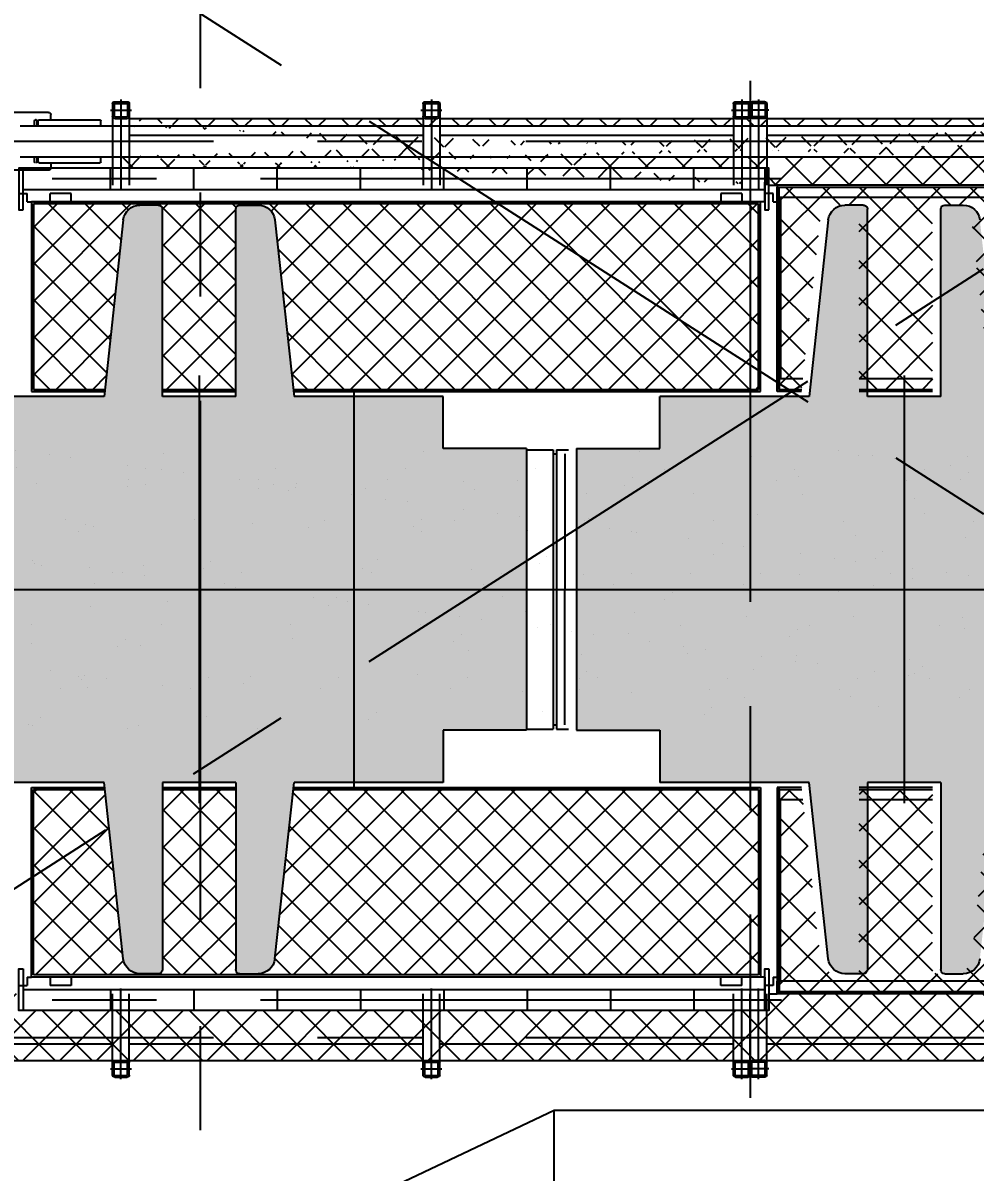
# Model space of a CAD drawing. Header units: millimetres. Extents: x -5 to 1510635, y -6 to 71285.
# Drawn here: x 263222 to 265507, y 32909 to 35668 of the extents above; entities that cross this region are included whole.
import ezdxf

# ---------------------------------------------------------------- set-up
doc = ezdxf.new("R2010")
doc.units = ezdxf.units.MM
doc.header["$LTSCALE"] = 1000
doc.linetypes.add('CENTER', pattern=[2, 1.25, -0.25, 0.25, -0.25])
doc.linetypes.add('PHANTOM', pattern=[2.5, 1.25, -0.25, 0.25, -0.25, 0.25, -0.25])
for name, color, linetype in [('1', 1, 'CENTER'), ('MP-1', 1, 'CENTER'), ('MP-2', 42, 'Continuous'), ('MP-3', 3, 'Continuous'), ('MP-5', 5, 'PHANTOM'), ('MP-7', 7, 'Continuous'), ('MP-8', 8, 'Continuous')]:
    doc.layers.add(name, color=color, linetype=linetype)
doc.dimstyles.new('MPS2', dxfattribs={"dimscale": 100, "dimtxt": 3, "dimasz": 3, "dimexe": 1, "dimexo": 1, "dimgap": 1, "dimtad": 1, "dimzin": 12, "dimdsep": 46, "dimtxsty": 'Standard', "dimcen": 1, "dimclrd": 1, "dimclre": 1, "dimclrt": 7, "dimazin": 2, "dimtfac": 1, "dimtmove": 0, "dimatfit": 3, "dimfxl": 1, "dimarcsym": 0})

# ---------------------------------------------------------------- blocks, each defined once
blk = doc.blocks.new('*X11')
at = {"color": 0}
for p, q in [((4685.3, 9323.1), (4685.3, 9323.1)), ((4941.1, 9321.9), (4941.1, 9321.9)), ((5566.1, 9316), (5566.1, 9316)), ((4674.1, 9279.3), (4674.1, 9279.3)), ((4985.5, 9279.9), (4985.5, 9279.9)), ((5297, 9280.5), (5297, 9280.5)), ((5519, 9270.8), (5519, 9270.8)), ((5571.1, 9277.6), (5571.1, 9277.6)), ((4716.3, 9252.5), (4716.3, 9252.5)), ((4846.9, 9248.6), (4846.9, 9248.6)), ((5027.7, 9253), (5027.7, 9253)), ((5247, 9245.2), (5247, 9245.2)), ((5339.1, 9253.6), (5339.1, 9253.6)), ((5383.2, 9252.9), (5383.2, 9252.9)), ((4820.6, 9229.4), (4820.6, 9229.4)), ((5082.3, 9232.7), (5082.3, 9232.7)), ((5114, 9217.5), (5114, 9217.5)), ((5249.9, 9235.4), (5249.9, 9235.4)), ((5265.5, 9228.3), (5265.5, 9228.3)), ((5301.9, 9242.2), (5301.9, 9242.2)), ((5338.1, 9231.5), (5338.1, 9231.5)), ((4980.7, 9199.9), (4980.7, 9199.9)), ((5032.7, 9206.8), (5032.7, 9206.8)), ((4711.5, 9164.5), (4711.5, 9164.5)), ((4763.6, 9171.3), (4763.6, 9171.3)), ((4844.9, 9182), (4844.9, 9182)), ((4868.1, 9155.7), (4868.1, 9155.7)), ((4946.4, 9157.4), (4946.4, 9157.4)), ((4964.9, 9140.5), (4964.9, 9140.5)), ((5179.5, 9156.3), (5179.5, 9156.3)), ((5217.5, 9139), (5217.5, 9139)), ((5352.5, 9148.6), (5352.5, 9148.6)), ((5490.9, 9156.9), (5490.9, 9156.9)), ((4691.6, 9130.5), (4691.6, 9130.5)), ((4947.4, 9129.2), (4947.4, 9129.2)), ((4645.8, 9069.6), (4645.8, 9069.6)), ((4664.2, 9052.7), (4664.2, 9052.7)), ((5051.9, 9060.8), (5051.9, 9060.8)), ((5452, 9057.4), (5452, 9057.4)), ((4754.9, 9028.9), (4754.9, 9028.9)), ((4826.9, 9036.7), (4826.9, 9036.7)), ((5066.3, 9029.5), (5066.3, 9029.5)), ((5088.6, 9040), (5088.6, 9040)), ((5377.7, 9030), (5377.7, 9030)), ((5470.4, 9040.5), (5470.4, 9040.5)), ((4797.1, 9002.1), (4797.1, 9002.1)), ((5108.5, 9002.6), (5108.5, 9002.6)), ((5394.1, 8995.4), (5394.1, 8995.4)), ((5419.9, 9003.2), (5419.9, 9003.2)), ((5475.4, 9006.1), (5475.4, 9006.1)), ((4751.2, 8973), (4751.2, 8973)), ((5151.4, 8969.6), (5151.4, 8969.6)), ((5206.2, 8970.7), (5206.2, 8970.7)), ((5342.1, 8988.6), (5342.1, 8988.6)), ((5072.9, 8953.1), (5072.9, 8953.1)), ((5124.9, 8960), (5124.9, 8960)), ((5169.8, 8952.7), (5169.8, 8952.7)), ((5557.4, 8960.7), (5557.4, 8960.7)), ((4697.9, 8937.8), (4697.9, 8937.8)), ((4803.7, 8917.7), (4803.7, 8917.7)), ((4855.8, 8924.6), (4855.8, 8924.6)), ((4937.1, 8935.3), (4937.1, 8935.3)), ((4953.7, 8936.6), (4953.7, 8936.6)), ((4637.5, 8904.8), (4637.5, 8904.8)), ((4667.9, 8899.8), (4667.9, 8899.8)), ((4948.9, 8905.3), (4948.9, 8905.3)), ((5260.3, 8905.9), (5260.3, 8905.9)), ((5571.7, 8906.5), (5571.7, 8906.5)), ((4850.8, 8881.8), (4850.8, 8881.8)), ((4869.2, 8864.9), (4869.2, 8864.9)), ((5256.8, 8873), (5256.8, 8873)), ((4833.2, 8844), (4833.2, 8844)), ((4835.7, 8778.5), (4835.7, 8778.5)), ((4956.2, 8785.2), (4956.2, 8785.2)), ((5147.1, 8779.1), (5147.1, 8779.1)), ((5356.4, 8781.8), (5356.4, 8781.8)), ((5458.5, 8779.6), (5458.5, 8779.6)), ((4877.8, 8751.6), (4877.8, 8751.6)), ((5189.2, 8752.2), (5189.2, 8752.2)), ((5374.8, 8764.9), (5374.8, 8764.9)), ((5500.7, 8752.8), (5500.7, 8752.8)), ((5567.6, 8759.4), (5567.6, 8759.4)), ((4704.2, 8745.1), (4704.2, 8745.1)), ((4655.6, 8697.4), (4655.6, 8697.4)), ((5055.7, 8694), (5055.7, 8694)), ((5074.2, 8677.1), (5074.2, 8677.1)), ((5461.8, 8685.2), (5461.8, 8685.2)), ((5341, 8655.5), (5341, 8655.5))]:
    blk.add_line(p, q, dxfattribs=at)
blk = doc.blocks.new('*X10')
at = {"color": 0}
for p, q in [((3635.9, 9308), (3635.9, 9308)), ((3811.8, 9304.9), (3811.8, 9304.9)), ((3863.8, 9311.8), (3863.8, 9311.8)), ((3897.7, 9311.3), (3897.7, 9311.3)), ((3945.1, 9322.5), (3945.1, 9322.5)), ((4153.5, 9310.1), (4153.5, 9310.1)), ((4423.6, 9319.8), (4423.6, 9319.8)), ((3675.9, 9287.1), (3675.9, 9287.1)), ((3739.9, 9277.6), (3739.9, 9277.6)), ((4051.3, 9278.2), (4051.3, 9278.2)), ((4362.7, 9278.8), (4362.7, 9278.8)), ((3634.7, 9269.7), (3634.7, 9269.7)), ((3653.1, 9252.8), (3653.1, 9252.8)), ((3782.1, 9250.8), (3782.1, 9250.8)), ((4040.7, 9260.9), (4040.7, 9260.9)), ((4093.5, 9251.3), (4093.5, 9251.3)), ((4404.9, 9251.9), (4404.9, 9251.9)), ((4440.8, 9257.5), (4440.8, 9257.5)), ((4032.9, 9217.5), (4032.9, 9217.5)), ((4294.7, 9220.9), (4294.7, 9220.9)), ((4459.3, 9240.6), (4459.3, 9240.6)), ((4550.5, 9219.7), (4550.5, 9219.7)), ((3762.8, 9207.8), (3762.8, 9207.8)), ((3740.1, 9173.1), (3740.1, 9173.1)), ((4140.2, 9169.7), (4140.2, 9169.7)), ((4546.3, 9160.8), (4546.3, 9160.8)), ((3622.5, 9153.5), (3622.5, 9153.5)), ((3933.9, 9154), (3933.9, 9154)), ((4158.7, 9152.8), (4158.7, 9152.8)), ((4245.3, 9154.6), (4245.3, 9154.6)), ((4494.4, 9135.9), (4494.4, 9135.9)), ((4556.7, 9155.2), (4556.7, 9155.2)), ((4575.7, 9146.6), (4575.7, 9146.6)), ((3642.2, 9115.3), (3642.2, 9115.3)), ((3904, 9118.6), (3904, 9118.6)), ((4159.8, 9117.4), (4159.8, 9117.4)), ((4306.5, 9111.2), (4306.5, 9111.2)), ((4429.9, 9127.1), (4429.9, 9127.1)), ((4442.3, 9129), (4442.3, 9129)), ((3839.6, 9081.9), (3839.6, 9081.9)), ((4173.1, 9093.6), (4173.1, 9093.6)), ((4225.2, 9100.5), (4225.2, 9100.5)), ((3858.1, 9065), (3858.1, 9065)), ((3904, 9058.2), (3904, 9058.2)), ((3956, 9065), (3956, 9065)), ((4037.3, 9075.7), (4037.3, 9075.7)), ((4245.7, 9073.1), (4245.7, 9073.1)), ((3634.8, 9022.7), (3634.8, 9022.7)), ((3686.8, 9029.6), (3686.8, 9029.6)), ((3768.1, 9040.3), (3768.1, 9040.3)), ((3820.6, 9027.2), (3820.6, 9027.2)), ((4039.2, 9024.9), (4039.2, 9024.9)), ((4132.1, 9027.8), (4132.1, 9027.8)), ((4301, 9028.2), (4301, 9028.2)), ((4443.5, 9028.3), (4443.5, 9028.3)), ((4556.8, 9027), (4556.8, 9027)), ((3769.1, 9015.1), (3769.1, 9015.1)), ((3862.8, 9000.4), (3862.8, 9000.4)), ((4174.2, 9000.9), (4174.2, 9000.9)), ((4485.6, 9001.5), (4485.6, 9001.5)), ((3945.1, 8985.3), (3945.1, 8985.3)), ((4345.2, 8981.9), (4345.2, 8981.9)), ((4363.6, 8965), (4363.6, 8965)), ((3648.5, 8922.6), (3648.5, 8922.6)), ((3910.3, 8925.9), (3910.3, 8925.9)), ((4166.1, 8924.7), (4166.1, 8924.7)), ((4436.2, 8934.4), (4436.2, 8934.4)), ((3644.4, 8897.5), (3644.4, 8897.5)), ((3703.2, 8903.1), (3703.2, 8903.1)), ((4014.6, 8903.6), (4014.6, 8903.6)), ((4044.6, 8894.1), (4044.6, 8894.1)), ((4326, 8904.2), (4326, 8904.2)), ((4450.6, 8885.3), (4450.6, 8885.3)), ((4586.6, 8889.1), (4586.6, 8889.1)), ((4063, 8877.2), (4063, 8877.2)), ((4398.7, 8864.4), (4398.7, 8864.4)), ((4534.5, 8882.3), (4534.5, 8882.3)), ((4045.5, 8832.2), (4045.5, 8832.2)), ((4129.5, 8828.9), (4129.5, 8828.9)), ((4265.3, 8846.8), (4265.3, 8846.8)), ((4307.3, 8835.5), (4307.3, 8835.5)), ((4317.4, 8853.7), (4317.4, 8853.7)), ((4563.1, 8834.3), (4563.1, 8834.3)), ((3744, 8806.3), (3744, 8806.3)), ((3775.4, 8822.5), (3775.4, 8822.5)), ((3996.2, 8811.4), (3996.2, 8811.4)), ((4048.2, 8818.2), (4048.2, 8818.2)), ((3727, 8775.9), (3727, 8775.9)), ((3762.4, 8789.4), (3762.4, 8789.4)), ((3779, 8782.8), (3779, 8782.8)), ((3860.3, 8793.5), (3860.3, 8793.5)), ((3901.4, 8776.8), (3901.4, 8776.8)), ((4150, 8797.5), (4150, 8797.5)), ((4212.8, 8777.4), (4212.8, 8777.4)), ((4524.2, 8777.9), (4524.2, 8777.9)), ((4550.2, 8794.1), (4550.2, 8794.1)), ((4568.6, 8777.2), (4568.6, 8777.2)), ((3632.2, 8749.4), (3632.2, 8749.4)), ((3943.6, 8749.9), (3943.6, 8749.9)), ((4255, 8750.5), (4255, 8750.5)), ((4566.4, 8751.1), (4566.4, 8751.1)), ((3654.8, 8729.9), (3654.8, 8729.9)), ((3916.6, 8733.3), (3916.6, 8733.3)), ((4172.4, 8732), (4172.4, 8732)), ((4442.5, 8741.8), (4442.5, 8741.8)), ((3849.4, 8709.7), (3849.4, 8709.7)), ((4249.6, 8706.3), (4249.6, 8706.3)), ((4268, 8689.4), (4268, 8689.4))]:
    blk.add_line(p, q, dxfattribs=at)
blk = doc.blocks.new('*X12')
at = {"color": 0}
for p, q in [((5788.2, 9306.2), (5788.2, 9306.2)), ((5840.3, 9313.1), (5840.3, 9313.1)), ((5921.6, 9323.8), (5921.6, 9323.8)), ((5953.7, 9324.1), (5953.7, 9324.1)), ((6353.8, 9320.7), (6353.8, 9320.7)), ((6372.3, 9303.8), (6372.3, 9303.8)), ((5608.4, 9281), (5608.4, 9281)), ((5652.4, 9288.3), (5652.4, 9288.3)), ((5919.8, 9281.6), (5919.8, 9281.6)), ((6231.2, 9282.2), (6231.2, 9282.2)), ((5650.5, 9254.2), (5650.5, 9254.2)), ((5870, 9244.6), (5870, 9244.6)), ((5962, 9254.7), (5962, 9254.7)), ((6125.8, 9243.3), (6125.8, 9243.3)), ((6273.4, 9255.3), (6273.4, 9255.3)), ((6395.9, 9253.1), (6395.9, 9253.1)), ((5608.2, 9241.2), (5608.2, 9241.2)), ((5653.1, 9236.3), (5653.1, 9236.3)), ((6053.2, 9232.9), (6053.2, 9232.9)), ((6071.7, 9216), (6071.7, 9216)), ((6459.3, 9224.1), (6459.3, 9224.1)), ((5735.1, 9141.1), (5735.1, 9141.1)), ((5752.6, 9145.1), (5752.6, 9145.1)), ((5802.4, 9157.4), (5802.4, 9157.4)), ((6005.2, 9150.8), (6005.2, 9150.8)), ((6113.8, 9158), (6113.8, 9158)), ((6158.7, 9136.3), (6158.7, 9136.3)), ((6266.9, 9154.2), (6266.9, 9154.2)), ((6425.2, 9158.6), (6425.2, 9158.6)), ((6470.8, 9137.2), (6470.8, 9137.2)), ((5771, 9128.2), (5771, 9128.2)), ((6282.9, 9112.4), (6282.9, 9112.4)), ((6418.8, 9130.3), (6418.8, 9130.3)), ((6013.8, 9077), (6013.8, 9077)), ((6149.6, 9094.9), (6149.6, 9094.9)), ((6201.6, 9101.7), (6201.6, 9101.7)), ((5876.3, 9051.9), (5876.3, 9051.9)), ((5880.4, 9059.5), (5880.4, 9059.5)), ((5932.5, 9066.3), (5932.5, 9066.3)), ((6132.1, 9050.7), (6132.1, 9050.7)), ((6402.2, 9060.4), (6402.2, 9060.4)), ((5611.2, 9024), (5611.2, 9024)), ((5614.5, 9048.6), (5614.5, 9048.6)), ((5663.3, 9030.9), (5663.3, 9030.9)), ((5689.1, 9030.6), (5689.1, 9030.6)), ((5744.6, 9041.6), (5744.6, 9041.6)), ((5858, 9048.5), (5858, 9048.5)), ((6000.5, 9031.2), (6000.5, 9031.2)), ((6258.2, 9045.1), (6258.2, 9045.1)), ((6276.6, 9028.2), (6276.6, 9028.2)), ((6312, 9031.7), (6312, 9031.7)), ((5731.3, 9003.7), (5731.3, 9003.7)), ((6042.7, 9004.3), (6042.7, 9004.3)), ((6354.1, 9004.9), (6354.1, 9004.9)), ((5741.4, 8948.4), (5741.4, 8948.4)), ((5957.6, 8957.3), (5957.6, 8957.3)), ((5976, 8940.4), (5976, 8940.4)), ((6011.5, 8958.1), (6011.5, 8958.1)), ((6273.2, 8961.5), (6273.2, 8961.5)), ((6363.6, 8948.5), (6363.6, 8948.5)), ((5883.1, 8907), (5883.1, 8907)), ((6194.5, 8907.6), (6194.5, 8907.6)), ((5657, 8869.5), (5657, 8869.5)), ((5882.6, 8859.2), (5882.6, 8859.2)), ((6063, 8860.7), (6063, 8860.7)), ((6138.4, 8858), (6138.4, 8858)), ((6375.1, 8865.7), (6375.1, 8865.7)), ((6408.5, 8867.7), (6408.5, 8867.7)), ((6463.2, 8857.3), (6463.2, 8857.3)), ((5620.8, 8855.9), (5620.8, 8855.9)), ((5675.4, 8852.7), (5675.4, 8852.7)), ((6106, 8830.2), (6106, 8830.2)), ((6241.8, 8848.1), (6241.8, 8848.1)), ((6293.8, 8855), (6293.8, 8855)), ((6481.6, 8840.4), (6481.6, 8840.4)), ((5972.6, 8812.7), (5972.6, 8812.7)), ((6024.7, 8819.5), (6024.7, 8819.5)), ((5703.4, 8777.2), (5703.4, 8777.2)), ((5755.5, 8784.1), (5755.5, 8784.1)), ((5769.9, 8780.2), (5769.9, 8780.2)), ((5836.8, 8794.8), (5836.8, 8794.8)), ((6081.3, 8780.8), (6081.3, 8780.8)), ((6392.7, 8781.3), (6392.7, 8781.3)), ((5747.7, 8755.7), (5747.7, 8755.7)), ((5762.4, 8772.9), (5762.4, 8772.9)), ((5812.1, 8753.3), (5812.1, 8753.3)), ((6017.8, 8765.4), (6017.8, 8765.4)), ((6123.5, 8753.9), (6123.5, 8753.9)), ((6162.5, 8769.5), (6162.5, 8769.5)), ((6181, 8752.6), (6181, 8752.6)), ((6279.5, 8768.8), (6279.5, 8768.8)), ((6434.9, 8754.5), (6434.9, 8754.5)), ((5627.1, 8663.2), (5627.1, 8663.2)), ((5861.9, 8681.7), (5861.9, 8681.7)), ((5880.4, 8664.8), (5880.4, 8664.8)), ((5888.9, 8666.5), (5888.9, 8666.5)), ((6144.7, 8665.3), (6144.7, 8665.3)), ((6268, 8672.9), (6268, 8672.9)), ((6414.8, 8675), (6414.8, 8675)), ((5652.5, 8656.1), (5652.5, 8656.1)), ((5963.9, 8656.6), (5963.9, 8656.6)), ((6275.3, 8657.2), (6275.3, 8657.2))]:
    blk.add_line(p, q, dxfattribs=at)
blk = doc.blocks.new('CL Cavin')
h = blk.add_hatch()
h.set_pattern_fill('CROSS', color=1, scale=100, style=0)
h.set_pattern_definition([(360, (24163.74, 101268.322), (25, 25), [12.5, -37.5]), (90, (24169.99, 101262.072), (-25, 25), [12.5, -37.5])])
h.paths.add_polyline_path([(27666.8, 102368.3), (27666.8, 102831.3), (27578.8, 102831.3), (27578.8, 103280.3, 0.414214), (27568.8, 103290.3), (27524.6, 103290.3, 0.382786), (27484.9, 103254.7), (27438.8, 102831.3), (27080.8, 102831.3), (27080.8, 102706.3), (26880.8, 102706.3), (26880.8, 102368.3)])
h.paths.add_polyline_path([(27666.8, 102368.3), (28452.8, 102368.3), (28452.8, 102706.3), (28252.8, 102706.3), (28252.8, 102831.3), (27894.7, 102831.3), (27848.6, 103254.7, 0.382786), (27808.9, 103290.3), (27764.8, 103290.3, 0.414214), (27754.8, 103280.3), (27754.8, 102831.3), (27666.8, 102831.3)])
h.paths.add_polyline_path([(27666.8, 102368.3), (27666.8, 101905.3), (27754.8, 101905.3), (27754.8, 101456.3, 0.414214), (27764.8, 101446.3), (27808.9, 101446.3, 0.382786), (27848.6, 101482), (27894.7, 101905.3), (28252.8, 101905.3), (28252.8, 102030.3), (28452.8, 102030.3), (28452.8, 102368.3)])
h.paths.add_polyline_path([(26880.8, 102368.3), (26880.8, 102030.3), (27080.8, 102030.3), (27080.8, 101905.3), (27438.8, 101905.3), (27484.9, 101482, 0.382786), (27524.6, 101446.3), (27568.8, 101446.3, 0.414214), (27578.8, 101456.3), (27578.8, 101905.3), (27666.8, 101905.3), (27666.8, 102368.3)])
h.paths.add_polyline_path([(25974.5, 102368.3), (25974.5, 101905.3), (26062.5, 101905.3), (26062.5, 101456.3, 0.414214), (26072.5, 101446.3), (26116.6, 101446.3, 0.382786), (26156.4, 101482), (26202.5, 101905.3), (26560.5, 101905.3), (26560.5, 102030.3), (26760.5, 102030.3), (26760.5, 102368.3)])
h.paths.add_polyline_path([(25388.5, 102030.3), (25388.5, 101905.3), (25746.5, 101905.3), (25792.6, 101482, 0.382786), (25832.4, 101446.3), (25876.5, 101446.3, 0.414214), (25886.5, 101456.3), (25886.5, 101905.3), (25974.5, 101905.3), (25974.5, 102368.3), (25188.5, 102368.3), (25188.5, 102030.3)])
h.paths.add_polyline_path([(25974.5, 102368.3), (25974.5, 102831.3), (25886.5, 102831.3), (25886.5, 103280.3, 0.414214), (25876.5, 103290.3), (25832.4, 103290.3, 0.382786), (25792.6, 103254.7), (25746.5, 102831.3), (25388.5, 102831.3), (25388.5, 102706.3), (25188.5, 102706.3), (25188.5, 102368.3)])
h.paths.add_polyline_path([(26760.5, 102368.3), (26760.5, 102706.3), (26560.5, 102706.3), (26560.5, 102831.3), (26202.5, 102831.3), (26156.4, 103254.7, 0.382786), (26116.6, 103290.3), (26072.5, 103290.3, 0.414214), (26062.5, 103280.3), (26062.5, 102831.3), (25974.5, 102831.3), (25974.5, 102368.3)])
at = {"layer": 'MP-2'}
h = blk.add_hatch(dxfattribs=at)
h.set_pattern_fill('ANSI37', color=256, scale=499.999663, angle=180, style=0)
h.set_pattern_definition([(225, (31683.96, 114656.054), (44.19414, -44.19414), []), (315, (31683.96, 114656.054), (44.19414, 44.19414), [])])
h.paths.add_polyline_path([(27342.2, 103338.3), (27342.2, 103378.8), (25542.2, 103378.8), (25542.2, 103338.3), (25022.2, 103338.3), (25022.2, 103498.3), (29572.2, 103498.3), (29572.2, 103338.3)])
h = blk.add_hatch(dxfattribs=at)
h.set_pattern_fill('ANSI37', color=256, scale=500, angle=90, style=0)
h.set_pattern_definition([(225, (27297.18, 105208.924), (-44.1942, 44.1942), []), (135, (27297.18, 105208.924), (44.1942, 44.1942), [])])
h.paths.add_polyline_path([(27873.4, 102848.3), (27829.1, 103254.7, 0.382786), (27789.4, 103290.3), (27745.3, 103290.3, 0.414214), (27735.3, 103280.3), (27735.3, 102848.3), (27559.3, 102848.3), (27559.3, 103280.3, 0.414214), (27549.3, 103290.3), (27505.1, 103290.3, 0.382786), (27465.4, 103254.7), (27421.1, 102848.3), (27367.2, 102848.3), (27367.2, 103333.3), (29577.2, 103333.3), (29577.2, 102848.3)])
h = blk.add_hatch(dxfattribs=at)
h.set_pattern_fill('ANSI37', color=256, scale=500, angle=90, style=0)
h.set_pattern_definition([(225, (27297.18, 104990.67), (-44.1942, 44.1942), []), (135, (27297.18, 104990.67), (44.1942, 44.1942), [])])
h.paths.add_polyline_path([(25748.4, 102848.3), (25577.2, 102848.3), (25577.2, 103293.3), (27317.2, 103293.3), (27317.2, 102848.3), (26200.7, 102848.3), (26156.4, 103254.7, 0.382786), (26116.6, 103290.3), (26072.5, 103290.3, 0.414214), (26062.5, 103280.3), (26062.5, 102848.3), (25886.5, 102848.3), (25886.5, 103280.3, 0.414214), (25876.5, 103290.3), (25832.4, 103290.3, 0.382786), (25792.6, 103254.7)])
h = blk.add_hatch(dxfattribs=at)
h.set_pattern_fill('ANSI37', color=256, scale=500, angle=90, style=0)
h.set_pattern_definition([(135, (27297.18, 99745.974), (-44.1942, -44.1942), []), (225, (27297.18, 99745.974), (44.1942, -44.1942), [])])
h.paths.add_polyline_path([(25748.4, 101888.3), (25577.2, 101888.3), (25577.2, 101443.3), (27317.2, 101443.3), (27317.2, 101888.3), (26200.7, 101888.3), (26156.4, 101482, -0.382786), (26116.6, 101446.3), (26072.5, 101446.3, -0.414214), (26062.5, 101456.3), (26062.5, 101888.3), (25886.5, 101888.3), (25886.5, 101456.3, -0.414214), (25876.5, 101446.3), (25832.4, 101446.3, -0.382786), (25792.6, 101482)])
h = blk.add_hatch(dxfattribs=at)
h.set_pattern_fill('ANSI37', color=256, scale=500, angle=90, style=0)
h.set_pattern_definition([(135, (27297.18, 99527.72), (-44.1942, -44.1942), []), (225, (27297.18, 99527.72), (44.1942, -44.1942), [])])
h.paths.add_polyline_path([(27873.4, 101888.3), (27829.1, 101482, -0.382786), (27789.4, 101446.3), (27745.3, 101446.3, -0.414214), (27735.3, 101456.3), (27735.3, 101888.3), (27559.3, 101888.3), (27559.3, 101456.3, -0.414214), (27549.3, 101446.3), (27505.1, 101446.3, -0.382786), (27465.4, 101482), (27421.1, 101888.3), (27367.2, 101888.3), (27367.2, 101403.3), (29577.2, 101403.3), (29577.2, 101888.3)])
h = blk.add_hatch(dxfattribs=at)
h.set_pattern_fill('ANSI37', color=256, scale=499.999663, angle=180, style=0)
h.set_pattern_definition([(225, (31683.96, 113300.3), (44.19414, -44.19414), []), (315, (31683.96, 113300.3), (44.19414, 44.19414), [])])
edge = h.paths.add_edge_path()
edge.add_line((29365.5, 101261.3), (29364, 101261.3))
edge.add_line((29369, 101259.8), (29365.5, 101259.8))
edge.add_line((29370.5, 101249.3), (29370.5, 101256.3))
edge.add_line((29370.5, 101258.1), (29370.5, 101256.3))
edge.add_line((29362, 101243.8), (29349, 101243.8))
edge.add_line((29364, 101245.8), (29362, 101243.8))
edge.add_line((29365.5, 101244.3), (29364, 101244.3))
edge.add_line((29369, 101245.8), (29365.5, 101245.8))
edge.add_line((29370.5, 101247.6), (29370.5, 101249.3))
edge.add_line((29336, 101243.8), (29349, 101243.8))
edge.add_arc((29368.7, 101258.1), 1.77, 360, 441.2026)
edge.add_line((29365.5, 101244.3), (29365.5, 101245.8))
edge.add_line((29365.5, 101259.8), (29365.5, 101261.3))
edge.add_line((29364, 101261.3), (29364, 101262.3))
edge.add_line((29364, 101244.3), (29364, 101245.8))
edge.add_arc((29368.7, 101247.6), 1.77, 278.7974, 360)
edge.add_arc((29329.2, 101247.6), 1.77, 180, 261.2026)
edge.add_line((29334, 101244.3), (29334, 101245.8))
edge.add_line((29334, 101261.3), (29334, 101262.3))
edge.add_line((29332.5, 101259.8), (29332.5, 101261.3))
edge.add_line((29332.5, 101244.3), (29332.5, 101245.8))
edge.add_arc((29329.2, 101258.1), 1.77, 458.7974, 540)
edge.add_line((29327.5, 101247.6), (29327.5, 101249.3))
edge.add_line((29329, 101245.8), (29332.5, 101245.8))
edge.add_line((29332.5, 101244.3), (29334, 101244.3))
edge.add_line((29334, 101245.8), (29336, 101243.8))
edge.add_line((29327.5, 101258.1), (29327.5, 101256.3))
edge.add_line((29327.5, 101249.3), (29327.5, 101256.3))
edge.add_line((29329, 101259.8), (29332.5, 101259.8))
edge.add_line((29332.5, 101261.3), (29334, 101261.3))
edge.add_line((29332.5, 101325.3), (29334, 101325.3))
edge.add_line((29329, 101326.8), (29332.5, 101326.8))
edge.add_line((29327.5, 101337.3), (29327.5, 101330.3))
edge.add_line((29327.5, 101328.6), (29327.5, 101330.3))
edge.add_line((29334, 101340.8), (29336, 101342.8))
edge.add_line((29332.5, 101342.3), (29334, 101342.3))
edge.add_line((29329, 101340.8), (29332.5, 101340.8))
edge.add_line((29327.5, 101339.1), (29327.5, 101337.3))
edge.add_arc((29329.2, 101328.6), 1.77, 180, 261.2026)
edge.add_line((29332.5, 101342.3), (29332.5, 101340.8))
edge.add_line((29332.5, 101326.8), (29332.5, 101325.3))
edge.add_line((29334, 101325.3), (29334, 101324.3))
edge.add_line((29334, 101342.3), (29334, 101340.8))
edge.add_arc((29329.2, 101339.1), 1.77, 458.7974, 540)
edge.add_arc((29368.7, 101339.1), 1.77, 360, 441.2026)
edge.add_line((29364, 101325.3), (29364, 101324.3))
edge.add_line((29365.5, 101326.8), (29365.5, 101325.3))
edge.add_line((29365.5, 101342.3), (29365.5, 101340.8))
edge.add_line((29572.2, 101325.8), (29572.2, 101398.3))
edge.add_line((25767.2, 101256.3), (25767.2, 101238.3))
edge.add_line((25767.2, 101256.3), (28347.4, 101256.3))
edge.add_line((25767.2, 101330.3), (28347.4, 101330.3))
edge.add_line((29336, 101342.8), (29349, 101342.8))
edge.add_line((29370.5, 101339.1), (29370.5, 101337.3))
edge.add_line((29369, 101340.8), (29365.5, 101340.8))
edge.add_line((29365.5, 101342.3), (29364, 101342.3))
edge.add_line((29364, 101340.8), (29362, 101342.8))
edge.add_line((29364, 101342.3), (29364, 101340.8))
edge.add_line((29362, 101342.8), (29349, 101342.8))
edge.add_line((29048.2, 101256.3), (28347.4, 101256.3))
edge.add_line((29048.2, 101330.3), (28347.4, 101330.3))
edge.add_line((29049.2, 101257.3), (29049.2, 101264.3))
edge.add_line((29049.2, 101322.3), (29049.2, 101329.3))
edge.add_line((29049.2, 101257.3), (29048.2, 101256.3))
edge.add_line((29049.2, 101329.3), (29048.2, 101330.3))
edge.add_line((29287, 101264.3), (29287, 101273.3))
edge.add_line((29287, 101313.3), (29268.2, 101313.3))
edge.add_line((29287, 101322.3), (29289, 101324.3))
edge.add_line((29287, 101313.3), (29287, 101322.3))
edge.add_line((29268.2, 101313.3), (29259.2, 101322.3))
edge.add_line((29287, 101273.3), (29268.2, 101273.3))
edge.add_line((29287, 101264.3), (29289, 101262.3))
edge.add_line((29259.2, 101264.3), (29268.2, 101273.3))
edge.add_line((29370.5, 101328.6), (29370.5, 101330.3))
edge.add_arc((29368.7, 101328.6), 1.77, 278.7974, 360)
edge.add_line((29370.5, 101337.3), (29370.5, 101330.3))
edge.add_line((29369, 101326.8), (29365.5, 101326.8))
edge.add_line((29365.5, 101325.3), (29364, 101325.3))
edge.add_line((29289, 101324.3), (29334, 101324.3))
edge.add_line((29289, 101262.3), (29334, 101262.3))
edge.add_line((29402, 101264.3), (29402, 101273.3))
edge.add_line((29402, 101322.3), (29400, 101324.3))
edge.add_line((29402, 101313.3), (29402, 101322.3))
edge.add_line((29402, 101264.3), (29400, 101262.3))
edge.add_line((29400, 101324.3), (29364, 101324.3))
edge.add_line((29400, 101262.3), (29364, 101262.3))
edge.add_arc((29555.4, 101318.3), 5, 270, 309.8056)
edge.add_line((29558.6, 101314.5), (29572.2, 101325.8))
edge.add_line((29572.2, 101260.8), (29558.6, 101272.2))
edge.add_arc((29555.4, 101268.3), 5, 410.1944, 450)
edge.add_line((29555.4, 101313.3), (29402, 101313.3))
edge.add_line((29555.4, 101273.3), (29402, 101273.3))
edge.add_line((29049.2, 101322.3), (29259.2, 101322.3))
edge.add_line((29049.2, 101264.3), (29259.2, 101264.3))
edge.add_line((25767.2, 101357.8), (25767.2, 101330.3))
edge.add_line((27342.2, 101398.3), (27342.2, 101357.8))
edge.add_line((27342.2, 101357.8), (25767.2, 101357.8))
edge.add_line((29572.2, 101238.3), (29572.2, 101260.8))
edge.add_line((29572.2, 101398.3), (27342.2, 101398.3))
edge.add_line((25767.2, 101238.3), (29572.2, 101238.3))
at = {"layer": 'MP-1'}
for p, q in [((27297.2, 101148.3), (27297.2, 103588.3)), ((25787.2, 103543.3), (25787.2, 103326.1)), ((26532.2, 103543.3), (26532.2, 103326.1)), ((27277.2, 103543.3), (27277.2, 103326.1)), ((27317.2, 103543.3), (27317.2, 103326.1)), ((25762.2, 103518.3), (25812.2, 103518.3)), ((26507.2, 103518.3), (26557.2, 103518.3)), ((27252.2, 103518.3), (27302.2, 103518.3)), ((27342.2, 103518.3), (27292.2, 103518.3)), ((24759.1, 103443.3), (30035.1, 103443.3)), ((27372.2, 103353.3), (25522.2, 103353.3)), ((25974.5, 101855.3), (25974.5, 102881.3)), ((27666.8, 101855.3), (27666.8, 102881.3)), ((26347.2, 102843.3), (26347.2, 101893.3)), ((24687.2, 102368.3), (30107.2, 102368.3)), ((25787.2, 101193.3), (25787.2, 101410.5)), ((26532.2, 101193.3), (26532.2, 101410.5)), ((27277.2, 101193.3), (27277.2, 101410.5)), ((27317.2, 101193.3), (27317.2, 101410.5)), ((27372.2, 101383.3), (25522.2, 101383.3)), ((24759.1, 101293.3), (30035.2, 101293.3)), ((25762.2, 101218.3), (25812.2, 101218.3)), ((26507.2, 101218.3), (26557.2, 101218.3)), ((27252.2, 101218.3), (27302.2, 101218.3)), ((27342.2, 101218.3), (27292.2, 101218.3))]:
    blk.add_line(p, q, dxfattribs=at)
at = {"layer": 'MP-2'}
for p, q in [((25767.2, 103533.3), (25767.2, 103503.3)), ((25771.2, 103533.3), (25771.2, 103503.3)), ((25772.2, 103538.3), (25802.2, 103538.3)), ((25772.2, 103534.3), (25802.2, 103534.3)), ((25803.2, 103533.3), (25803.2, 103503.3)), ((25807.2, 103533.3), (25807.2, 103503.3)), ((26512.2, 103533.3), (26512.2, 103503.3)), ((26516.2, 103533.3), (26516.2, 103503.3)), ((26517.2, 103538.3), (26547.2, 103538.3)), ((26517.2, 103534.3), (26547.2, 103534.3)), ((26548.2, 103533.3), (26548.2, 103503.3)), ((26552.2, 103533.3), (26552.2, 103503.3)), ((27257.2, 103533.3), (27257.2, 103503.3)), ((27261.2, 103533.3), (27261.2, 103503.3)), ((27262.2, 103538.3), (27292.2, 103538.3)), ((27262.2, 103534.3), (27292.2, 103534.3)), ((27293.2, 103533.3), (27293.2, 103503.3)), ((27297.2, 103533.3), (27297.2, 103503.3)), ((27297.2, 103533.3), (27297.2, 103503.3)), ((27301.2, 103533.3), (27301.2, 103503.3)), ((27332.2, 103538.3), (27302.2, 103538.3)), ((27332.2, 103534.3), (27302.2, 103534.3)), ((27333.2, 103533.3), (27333.2, 103503.3)), ((27337.2, 103533.3), (27337.2, 103503.3)), ((25772.2, 103502.3), (25802.2, 103502.3)), ((25772.2, 103498.3), (25802.2, 103498.3)), ((26517.2, 103502.3), (26547.2, 103502.3)), ((26517.2, 103498.3), (26547.2, 103498.3)), ((27262.2, 103502.3), (27292.2, 103502.3)), ((27262.2, 103498.3), (27292.2, 103498.3)), ((27332.2, 103502.3), (27302.2, 103502.3)), ((27332.2, 103498.3), (27302.2, 103498.3)), ((27342.2, 103338.3), (27362.2, 103338.3)), ((25542.2, 103318.3), (25562.2, 103318.3)), ((25562.2, 103298.3), (25562.2, 103318.3)), ((25562.2, 103298.3), (25572.2, 103298.3)), ((27332.2, 103298.3), (27322.2, 103298.3)), ((27332.2, 103298.3), (27332.2, 103318.3)), ((27352.2, 103318.3), (27332.2, 103318.3)), ((27352.2, 103298.3), (27352.2, 103318.3)), ((27352.2, 103298.3), (27362.2, 103298.3)), ((26760.5, 102703.3), (26824.7, 102703.3)), ((26760.5, 102703.3), (26824.7, 102703.3)), ((26824.7, 102033.3), (26824.7, 102703.3)), ((26832.2, 102033.3), (26832.2, 102703.3)), ((26832.2, 102703.3), (26861.3, 102703.3)), ((26832.2, 102703.3), (26861.3, 102703.3)), ((26760.5, 102033.3), (26824.7, 102033.3)), ((26832.2, 102033.3), (26861.3, 102033.3)), ((25542.2, 101418.3), (25562.2, 101418.3)), ((25562.2, 101438.3), (25562.2, 101418.3)), ((25562.2, 101438.3), (25572.2, 101438.3)), ((27332.2, 101438.3), (27322.2, 101438.3)), ((27332.2, 101438.3), (27332.2, 101418.3)), ((27352.2, 101418.3), (27332.2, 101418.3)), ((27352.2, 101438.3), (27352.2, 101418.3)), ((27352.2, 101438.3), (27362.2, 101438.3)), ((27342.2, 101398.3), (27362.2, 101398.3)), ((25767.2, 101203.3), (25767.2, 101233.3)), ((25771.2, 101203.3), (25771.2, 101233.3)), ((25772.2, 101238.3), (25802.2, 101238.3)), ((25772.2, 101234.3), (25802.2, 101234.3)), ((25803.2, 101203.3), (25803.2, 101233.3)), ((25807.2, 101203.3), (25807.2, 101233.3)), ((26512.2, 101203.3), (26512.2, 101233.3)), ((26516.2, 101203.3), (26516.2, 101233.3)), ((26517.2, 101238.3), (26547.2, 101238.3)), ((26517.2, 101234.3), (26547.2, 101234.3)), ((26548.2, 101203.3), (26548.2, 101233.3)), ((26552.2, 101203.3), (26552.2, 101233.3)), ((27257.2, 101203.3), (27257.2, 101233.3)), ((27261.2, 101203.3), (27261.2, 101233.3)), ((27262.2, 101238.3), (27292.2, 101238.3)), ((27262.2, 101234.3), (27292.2, 101234.3)), ((27293.2, 101203.3), (27293.2, 101233.3)), ((27297.2, 101203.3), (27297.2, 101233.3)), ((27297.2, 101203.3), (27297.2, 101233.3)), ((27301.2, 101203.3), (27301.2, 101233.3)), ((27332.2, 101238.3), (27302.2, 101238.3)), ((27332.2, 101234.3), (27302.2, 101234.3)), ((27333.2, 101203.3), (27333.2, 101233.3)), ((27337.2, 101203.3), (27337.2, 101233.3)), ((25772.2, 101202.3), (25802.2, 101202.3)), ((25772.2, 101198.3), (25802.2, 101198.3)), ((26517.2, 101202.3), (26547.2, 101202.3)), ((26517.2, 101198.3), (26547.2, 101198.3)), ((27262.2, 101202.3), (27292.2, 101202.3)), ((27262.2, 101198.3), (27292.2, 101198.3)), ((27332.2, 101202.3), (27302.2, 101202.3)), ((27332.2, 101198.3), (27302.2, 101198.3))]:
    blk.add_line(p, q, dxfattribs=at)
for centre, radius, start, end in [((25772.2, 103533.3), 5, 90, 180), ((25772.2, 103533.3), 1, 90, 180), ((25802.2, 103533.3), 5, 0, 90), ((25802.2, 103533.3), 1, 0, 90), ((26517.2, 103533.3), 5, 90, 180), ((26517.2, 103533.3), 1, 90, 180), ((26547.2, 103533.3), 5, 0, 90), ((26547.2, 103533.3), 1, 0, 90), ((27262.2, 103533.3), 5, 90, 180), ((27262.2, 103533.3), 1, 90, 180), ((27292.2, 103533.3), 5, 0, 90), ((27292.2, 103533.3), 1, 0, 90), ((27302.2, 103533.3), 5, 90, 180), ((27302.2, 103533.3), 1, 90, 180), ((27332.2, 103533.3), 5, 0, 90), ((27332.2, 103533.3), 1, 0, 90), ((25772.2, 103503.3), 5, 180, 270), ((25772.2, 103503.3), 1, 180, 270), ((25802.2, 103503.3), 5, 270, 0), ((25802.2, 103503.3), 1, 270, 0), ((26517.2, 103503.3), 5, 180, 270), ((26517.2, 103503.3), 1, 180, 270), ((26547.2, 103503.3), 1, 270, 0), ((26547.2, 103503.3), 5, 270, 0), ((27262.2, 103503.3), 5, 180, 270), ((27262.2, 103503.3), 1, 180, 270), ((27292.2, 103503.3), 5, 270, 0), ((27292.2, 103503.3), 1, 270, 0), ((27302.2, 103503.3), 5, 180, 270), ((27302.2, 103503.3), 1, 180, 270), ((27332.2, 103503.3), 1, 270, 0), ((27332.2, 103503.3), 5, 270, 0), ((25772.2, 101233.3), 5, 90, 180), ((25772.2, 101233.3), 1, 90, 180), ((25802.2, 101233.3), 5, 0, 90), ((25802.2, 101233.3), 1, 0, 90), ((26517.2, 101233.3), 5, 90, 180), ((26517.2, 101233.3), 1, 90, 180), ((26547.2, 101233.3), 5, 0, 90), ((26547.2, 101233.3), 1, 0, 90), ((27262.2, 101233.3), 5, 90, 180), ((27262.2, 101233.3), 1, 90, 180), ((27292.2, 101233.3), 5, 0, 90), ((27292.2, 101233.3), 1, 0, 90), ((27302.2, 101233.3), 5, 90, 180), ((27302.2, 101233.3), 1, 90, 180), ((27332.2, 101233.3), 5, 0, 90), ((27332.2, 101233.3), 1, 0, 90), ((25772.2, 101203.3), 5, 180, 270), ((25772.2, 101203.3), 1, 180, 270), ((25802.2, 101203.3), 5, 270, 0), ((25802.2, 101203.3), 1, 270, 0), ((26517.2, 101203.3), 5, 180, 270), ((26517.2, 101203.3), 1, 180, 270), ((26547.2, 101203.3), 5, 270, 0), ((26547.2, 101203.3), 1, 270, 0), ((27262.2, 101203.3), 5, 180, 270), ((27262.2, 101203.3), 1, 180, 270), ((27292.2, 101203.3), 5, 270, 0), ((27292.2, 101203.3), 1, 270, 0), ((27302.2, 101203.3), 5, 180, 270), ((27302.2, 101203.3), 1, 180, 270), ((27332.2, 101203.3), 5, 270, 0), ((27332.2, 101203.3), 1, 270, 0)]:
    blk.add_arc(centre, radius, start, end, dxfattribs=at)
at = {"layer": 'MP-3'}
for p, q in [((25162.2, 103498.3), (29572.2, 103498.3)), ((27332.2, 103378.8), (25552.2, 103378.8)), ((25762.2, 103327.8), (25762.2, 103378.8)), ((25962.2, 103327.8), (25962.2, 103378.8)), ((26162.2, 103327.8), (26162.2, 103378.8)), ((26362.2, 103327.8), (26362.2, 103378.8)), ((26562.2, 103327.8), (26562.2, 103378.8)), ((26762.2, 103327.8), (26762.2, 103378.8)), ((26962.2, 103327.8), (26962.2, 103378.8)), ((27162.2, 103327.8), (27162.2, 103378.8)), ((27162.2, 103327.8), (27162.2, 103378.8)), ((25552.2, 103327.8), (27174.6, 103327.8)), ((27174.6, 103327.8), (27332.2, 103327.8)), ((27332.2, 103311.2), (27332.2, 103345.3)), ((27342.2, 103307.5), (27342.2, 103337.3)), ((30007.2, 103338.3), (27362.2, 103338.3)), ((27362.2, 103338.3), (27362.2, 103308.3)), ((27362.2, 103338.3), (27362.2, 103308.3)), ((27362.2, 102848.3), (27362.2, 103333.3)), ((27362.2, 103333.3), (29577.2, 103333.3)), ((27367.2, 102848.3), (27367.2, 103333.3)), ((27322.2, 103298.3), (25572.2, 103298.3)), ((25572.2, 103298.3), (25572.2, 102843.3)), ((27317.2, 103293.3), (25577.2, 103293.3)), ((25577.2, 103293.3), (25577.2, 102848.3)), ((25617.2, 103298.3), (25617.2, 103318.3)), ((25667.2, 103318.3), (25617.2, 103318.3)), ((25667.2, 103298.3), (25667.2, 103318.3)), ((27227.2, 103318.3), (27227.2, 103298.3)), ((27277.2, 103318.3), (27227.2, 103318.3)), ((27277.2, 103318.3), (27277.2, 103298.3)), ((27317.2, 102848.3), (27317.2, 103293.3)), ((27322.2, 102843.3), (27322.2, 103298.3)), ((30007.2, 103308.3), (27362.2, 103308.3)), ((27367.2, 103308.3), (27367.2, 102846.3)), ((27370.2, 103308.3), (27370.2, 102873.3)), ((25876.5, 103290.3), (25832.4, 103290.3)), ((25886.5, 102831.3), (25886.5, 103280.3)), ((26062.5, 102831.3), (26062.5, 103280.3)), ((26072.5, 103290.3), (26116.6, 103290.3)), ((27568.8, 103290.3), (27524.6, 103290.3)), ((27578.8, 102831.3), (27578.8, 103280.3)), ((27754.8, 102831.3), (27754.8, 103280.3)), ((27764.8, 103290.3), (27808.9, 103290.3)), ((25792.6, 103254.7), (25746.5, 102831.3)), ((26156.4, 103254.7), (26202.5, 102831.3)), ((27484.9, 103254.7), (27438.8, 102831.3)), ((27367.2, 102848.3), (27367.2, 103006.1)), ((27362.2, 102843.3), (27362.2, 102873.3)), ((27362.2, 102843.3), (27362.2, 102873.3)), ((27423.8, 102873.3), (27362.2, 102873.3)), ((27735.3, 102873.3), (27559.3, 102873.3)), ((25746.5, 102831.3), (25388.5, 102831.3)), ((25572.2, 102843.3), (25747.8, 102843.3)), ((25577.2, 102848.3), (25748.4, 102848.3)), ((25886.5, 102848.3), (26062.5, 102848.3)), ((25886.5, 102843.3), (26062.5, 102843.3)), ((26062.5, 102831.3), (25886.5, 102831.3)), ((26200.7, 102848.3), (27317.2, 102848.3)), ((26201.2, 102843.3), (27322.2, 102843.3)), ((26560.5, 102831.3), (26202.5, 102831.3)), ((26560.5, 102706.3), (26560.5, 102831.3)), ((27438.8, 102831.3), (27080.8, 102831.3)), ((27080.8, 102706.3), (27080.8, 102831.3)), ((27420.6, 102843.3), (27362.2, 102843.3)), ((27367.2, 102848.3), (27421.1, 102848.3)), ((27559.3, 102848.3), (27735.3, 102848.3)), ((27735.3, 102843.3), (27559.3, 102843.3)), ((27754.8, 102831.3), (27578.8, 102831.3)), ((26760.5, 102706.3), (26560.5, 102706.3)), ((26760.5, 102030.3), (26760.5, 102706.3)), ((26824.7, 102693.3), (26832.2, 102693.3)), ((26824.7, 102693.3), (26832.2, 102693.3)), ((26852.2, 102693.3), (26852.2, 102368.3)), ((26880.8, 102030.3), (26880.8, 102706.3)), ((26880.8, 102706.3), (27080.8, 102706.3)), ((26852.2, 102043.3), (26852.2, 102368.3)), ((26760.5, 102030.3), (26560.5, 102030.3)), ((26560.5, 102030.3), (26560.5, 101905.3)), ((26824.7, 102043.3), (26832.2, 102043.3)), ((26824.7, 102043.3), (26832.2, 102043.3)), ((26880.8, 102030.3), (27080.8, 102030.3)), ((27080.8, 102030.3), (27080.8, 101905.3)), ((25746.5, 101905.3), (25388.5, 101905.3)), ((25572.2, 101893.3), (25747.8, 101893.3)), ((25572.2, 101438.3), (25572.2, 101893.3)), ((25577.2, 101888.3), (25748.4, 101888.3)), ((25577.2, 101443.3), (25577.2, 101888.3)), ((25792.6, 101482), (25746.5, 101905.3)), ((26062.5, 101905.3), (25886.5, 101905.3)), ((25886.5, 101905.3), (25886.5, 101456.3)), ((25886.5, 101893.3), (26062.5, 101893.3)), ((25886.5, 101888.3), (26062.5, 101888.3)), ((26062.5, 101905.3), (26062.5, 101456.3)), ((26156.4, 101482), (26202.5, 101905.3)), ((26200.7, 101888.3), (27317.2, 101888.3)), ((26201.2, 101893.3), (27322.2, 101893.3)), ((26560.5, 101905.3), (26202.5, 101905.3)), ((27438.8, 101905.3), (27080.8, 101905.3)), ((27317.2, 101888.3), (27317.2, 101443.3)), ((27322.2, 101893.3), (27322.2, 101438.3)), ((27362.2, 101893.3), (27362.2, 101863.3)), ((27362.2, 101893.3), (27362.2, 101863.3)), ((27420.6, 101893.3), (27362.2, 101893.3)), ((27362.2, 101888.3), (27362.2, 101403.3)), ((27367.2, 101428.3), (27367.2, 101890.3)), ((27367.2, 101888.3), (27367.2, 101403.3)), ((27367.2, 101888.3), (27421.1, 101888.3)), ((27367.2, 101888.3), (27367.2, 101730.6)), ((27484.9, 101482), (27438.8, 101905.3)), ((27735.3, 101893.3), (27559.3, 101893.3)), ((27559.3, 101888.3), (27735.3, 101888.3)), ((27754.8, 101905.3), (27578.8, 101905.3)), ((27578.8, 101905.3), (27578.8, 101456.3)), ((27754.8, 101905.3), (27754.8, 101456.3)), ((27423.8, 101863.3), (27362.2, 101863.3)), ((27370.2, 101428.3), (27370.2, 101863.3)), ((27735.3, 101863.3), (27559.3, 101863.3)), ((25876.5, 101446.3), (25832.4, 101446.3)), ((26072.5, 101446.3), (26116.6, 101446.3)), ((27568.8, 101446.3), (27524.6, 101446.3)), ((27764.8, 101446.3), (27808.9, 101446.3)), ((27322.2, 101438.3), (25572.2, 101438.3)), ((27317.2, 101443.3), (25577.2, 101443.3)), ((25617.2, 101438.3), (25617.2, 101418.3)), ((25667.2, 101418.3), (25617.2, 101418.3)), ((25667.2, 101438.3), (25667.2, 101418.3)), ((27227.2, 101418.3), (27227.2, 101438.3)), ((27277.2, 101418.3), (27227.2, 101418.3)), ((27277.2, 101418.3), (27277.2, 101438.3)), ((27332.2, 101425.4), (27332.2, 101391.3)), ((27342.2, 101429.1), (27342.2, 101399.3)), ((30007.2, 101428.3), (27362.2, 101428.3)), ((27362.2, 101398.3), (27362.2, 101428.3)), ((27362.2, 101398.3), (27362.2, 101428.3)), ((25552.2, 101408.8), (27174.6, 101408.8)), ((25762.2, 101408.8), (25762.2, 101357.8)), ((25962.2, 101408.8), (25962.2, 101357.8)), ((26162.2, 101408.8), (26162.2, 101357.8)), ((26362.2, 101408.8), (26362.2, 101357.8)), ((26562.2, 101408.8), (26562.2, 101357.8)), ((26762.2, 101408.8), (26762.2, 101357.8)), ((26962.2, 101408.8), (26962.2, 101357.8)), ((27162.2, 101408.8), (27162.2, 101357.8)), ((27174.6, 101408.8), (27332.2, 101408.8)), ((27362.2, 101403.3), (29577.2, 101403.3)), ((30007.2, 101398.3), (27362.2, 101398.3)), ((25613, 101362.3), (25342, 101362.3)), ((27332.2, 101357.8), (25552.2, 101357.8)), ((25579.4, 101342.3), (25579.4, 101330.3)), ((25585.9, 101342.3), (25585.9, 101330.3)), ((25585.9, 101342.3), (25588.4, 101342.3)), ((25588.4, 101342.3), (25588.4, 101330.3)), ((25590.9, 101344.8), (25618.9, 101344.8)), ((25618.9, 101344.8), (25618.9, 101357.3)), ((25618.9, 101344.8), (25736.1, 101344.8)), ((25738.6, 101342.3), (25738.6, 101330.3)), ((25767.2, 101330.3), (25767.2, 101357.8)), ((25545.1, 101330.3), (28347.4, 101330.3)), ((25545.1, 101256.3), (28347.4, 101256.3)), ((25579.4, 101256.3), (25579.4, 101244.3)), ((25585.9, 101256.3), (25585.9, 101244.3)), ((25588.4, 101256.3), (25588.4, 101244.3)), ((25738.6, 101256.3), (25738.6, 101244.3)), ((25767.2, 101233.3), (25767.2, 101256.3)), ((25613, 101224.4), (25342, 101224.4)), ((25583.4, 101241.8), (25581.9, 101241.8)), ((25585.9, 101244.3), (25588.4, 101244.3)), ((25590.9, 101241.8), (25618.9, 101241.8)), ((25618.9, 101241.8), (25736.1, 101241.8)), ((25618.9, 101241.8), (25618.9, 101229.3)), ((25807.2, 101238.3), (26512.2, 101238.3)), ((26552.2, 101238.3), (27257.2, 101238.3)), ((27337.2, 101238.3), (28042.2, 101238.3))]:
    blk.add_line(p, q, dxfattribs=at)
at = {"layer": 'MP-3', "flags": 128}
for points in [[(25552.2, 103278.8), (25552.2, 103378.8), (25542.2, 103378.8), (25542.2, 103278.8)], [(27342.2, 103278.8), (27342.2, 103378.8), (27332.2, 103378.8), (27332.2, 103278.8)], [(25552.2, 101457.8), (25552.2, 101357.8), (25542.2, 101357.8), (25542.2, 101457.8)], [(27342.2, 101457.8), (27342.2, 101357.8), (27332.2, 101357.8), (27332.2, 101457.8)]]:
    blk.add_lwpolyline(points, close=True, dxfattribs=at)
at = {"layer": 'MP-3'}
for centre, radius, start, end in [((25832.4, 103250.3), 40, 90, 173.7846), ((25876.5, 103280.3), 10, 0, 90), ((26072.5, 103280.3), 10, 90, 180), ((26116.6, 103250.3), 40, 6.2154, 90), ((27524.6, 103250.3), 40, 90, 173.7846), ((27568.8, 103280.3), 10, 0, 90), ((27764.8, 103280.3), 10, 90, 180), ((27808.9, 103250.3), 40, 6.2154, 90), ((25832.4, 101486.3), 40, 186.2154, 270), ((26116.6, 101486.3), 40, 270, 353.7846), ((27524.6, 101486.3), 40, 186.2154, 270), ((27808.9, 101486.3), 40, 270, 353.7846), ((25876.5, 101456.3), 10, 270, 0), ((26072.5, 101456.3), 10, 180, 270), ((27568.8, 101456.3), 10, 270, 0), ((27764.8, 101456.3), 10, 180, 270), ((25613.9, 101357.3), 5, 0, 99.6847), ((25581.9, 101342.3), 2.5, 90, 180), ((25583.4, 101342.3), 2.5, 0, 90), ((25590.9, 101342.3), 2.5, 90, 180), ((25736.1, 101342.3), 2.5, 0, 90), ((25581.9, 101244.3), 2.5, 180, 270), ((25583.4, 101244.3), 2.5, 270, 0), ((25590.9, 101244.3), 2.5, 180, 270), ((25613.9, 101229.3), 5, 260.3153, 0), ((25736.1, 101244.3), 2.5, 270, 0)]:
    blk.add_arc(centre, radius, start, end, dxfattribs=at)
at = {"layer": 'MP-5'}
for p, q in [((26824.7, 102693.3), (26832.2, 102693.3)), ((26824.7, 102043.3), (26832.2, 102043.3))]:
    blk.add_line(p, q, dxfattribs=at)
at = {"layer": 'MP-7'}
for p, q in [((25767.2, 103503.3), (25767.2, 103338.3)), ((25807.2, 103503.3), (25807.2, 103338.3)), ((26512.2, 103503.3), (26512.2, 103338.3)), ((26552.2, 103503.3), (26552.2, 103338.3)), ((27257.2, 103503.3), (27257.2, 103338.3)), ((27297.2, 103503.3), (27297.2, 103338.3)), ((27337.2, 103503.3), (27337.2, 103338.3)), ((25162.2, 103458.3), (25767.2, 103458.3)), ((25807.2, 103458.3), (26512.2, 103458.3)), ((26552.2, 103458.3), (27257.2, 103458.3)), ((27337.2, 103458.3), (28042.2, 103458.3)), ((25767.2, 101357.8), (25767.2, 101398.3)), ((25807.2, 101233.3), (25807.2, 101398.3)), ((26512.2, 101233.3), (26512.2, 101398.3)), ((26552.2, 101233.3), (26552.2, 101398.3)), ((27257.2, 101233.3), (27257.2, 101398.3)), ((27297.2, 101233.3), (27297.2, 101398.3)), ((27337.2, 101233.3), (27337.2, 101398.3)), ((25767.2, 101256.3), (25767.2, 101330.3)), ((25807.2, 101278.3), (26512.2, 101278.3)), ((26552.2, 101278.3), (27257.2, 101278.3)), ((27337.2, 101278.3), (28042.2, 101278.3))]:
    blk.add_line(p, q, dxfattribs=at)
at = {"layer": 'MP-2', "rotation": 180}
for name in ['*X12', '*X11', '*X10']:
    blk.add_blockref(name, (31455.2, 111358.4), dxfattribs=at)
blk = doc.blocks.new('*D200')
at = {"layer": 'DEFPOINTS', "color": 0, "linetype": 'ByBlock', "transparency": 16777216}
for p in [(262367.7, 33058.8), (267767.7, 33058.8, 0), (267767.7, 30827.8)]:
    blk.add_point(p, dxfattribs=at)
at = {"layer": 'MP-8', "color": 1, "linetype": 'ByBlock', "lineweight": -2, "transparency": 16777216}
for p, q in [((262367.7, 32978.8), (262367.7, 30747.8)), ((267767.7, 32978.8), (267767.7, 30747.8)), ((262607.7, 30827.8), (267527.7, 30827.8))]:
    blk.add_line(p, q, dxfattribs=at)
at = {"layer": 'MP-8', "color": 1, "linetype": 'ByBlock', "transparency": 16777216}
for points in [[(262607.7, 30867.8), (262607.7, 30787.8), (262367.7, 30827.8)], [(267527.7, 30867.8), (267527.7, 30787.8), (267767.7, 30827.8)]]:
    blk.add_solid(points, dxfattribs=at)
at = {"layer": 'MP-8', "color": 7, "linetype": 'ByBlock', "transparency": 16777216, "insert": (265067.7, 31027.8), "char_height": 240, "attachment_point": 5}
blk.add_mtext('5400', dxfattribs=at)
blk = doc.blocks.new('*D201')
at = {"layer": 'DEFPOINTS', "color": 0, "linetype": 'ByBlock', "transparency": 16777216}
for p in [(267767.7, 33059, 0), (262797.7, 32254, 0), (267767.7, 31332.9)]:
    blk.add_point(p, dxfattribs=at)
at = {"layer": 'MP-8', "color": 1, "linetype": 'ByBlock', "lineweight": -2, "transparency": 16777216}
for p, q in [((267767.7, 32979), (267767.7, 31252.9)), ((262797.7, 32174), (262797.7, 31252.9)), ((263037.7, 31332.9), (267527.7, 31332.9))]:
    blk.add_line(p, q, dxfattribs=at)
at = {"layer": 'MP-8', "color": 1, "linetype": 'ByBlock', "transparency": 16777216}
for points in [[(263037.7, 31372.9), (263037.7, 31292.9), (262797.7, 31332.9)], [(267527.7, 31372.9), (267527.7, 31292.9), (267767.7, 31332.9)]]:
    blk.add_solid(points, dxfattribs=at)
at = {"layer": 'MP-8', "color": 7, "linetype": 'ByBlock', "transparency": 16777216, "insert": (265282.7, 31532.9), "char_height": 240, "attachment_point": 5}
blk.add_mtext('4970', dxfattribs=at)

msp = doc.modelspace()

# ---------------------------------------------------------------- linework, layer by layer
at = {"layer": '1'}
for p, q in [((263647.665, 40761.342, 0), (263647.665, 9728.521, 0)), ((255589.745, 34308.792), (269320.505, 34308.792))]:
    msp.add_line(p, q, dxfattribs=at)
at = {"layer": 'MP-1'}
for p, q in [((262367.665, 33058.792, 0), (267767.665, 36508.792, 0)), ((262367.665, 36508.792, 0), (267767.665, 33059.011, 0)), ((264497.665, 33058.792, 0), (262797.665, 32254.011, 0))]:
    msp.add_line(p, q, dxfattribs=at)
at = {"layer": 'MP-8'}
for p in [(264497.665, 32254.011, 0), (267767.665, 33058.792, 0)]:
    msp.add_line(p, (264497.665, 33058.792, 0), dxfattribs=at)

# ---------------------------------------------------------------- block references
at = {"linetype": 'ByBlock', "extrusion": (0, 0, -1), "zscale": -1, "rotation": 179.9999999866598}
msp.add_blockref('CL Cavin', (-237670.484, 136677.114, 0), dxfattribs=at)

# ---------------------------------------------------------------- dimensions: what is measured, and where the dimension line sits
at = {"layer": 'MP-8', "linetype": 'ByBlock'}
for base, p1, p2, picture, middle in [((267767.665, 30827.817), (262367.665, 33058.792), (267767.665, 33058.792, 0), '*D200', (265067.665, 31027.817)), ((267767.665, 31332.945), (262797.665, 32254.011, 0), (267767.665, 33059.011, 0), '*D201', (265282.665, 31532.945))]:
    dim = msp.add_linear_dim(base=base, p1=p1, p2=p2, dimstyle='MPS2', override={"dimscale": 80, "dimdec": 0}, dxfattribs=at)
    dim.commit()
    dim.dimension.update_dxf_attribs({"geometry": picture, "text_midpoint": middle})

doc.saveas('drawing.dxf')
